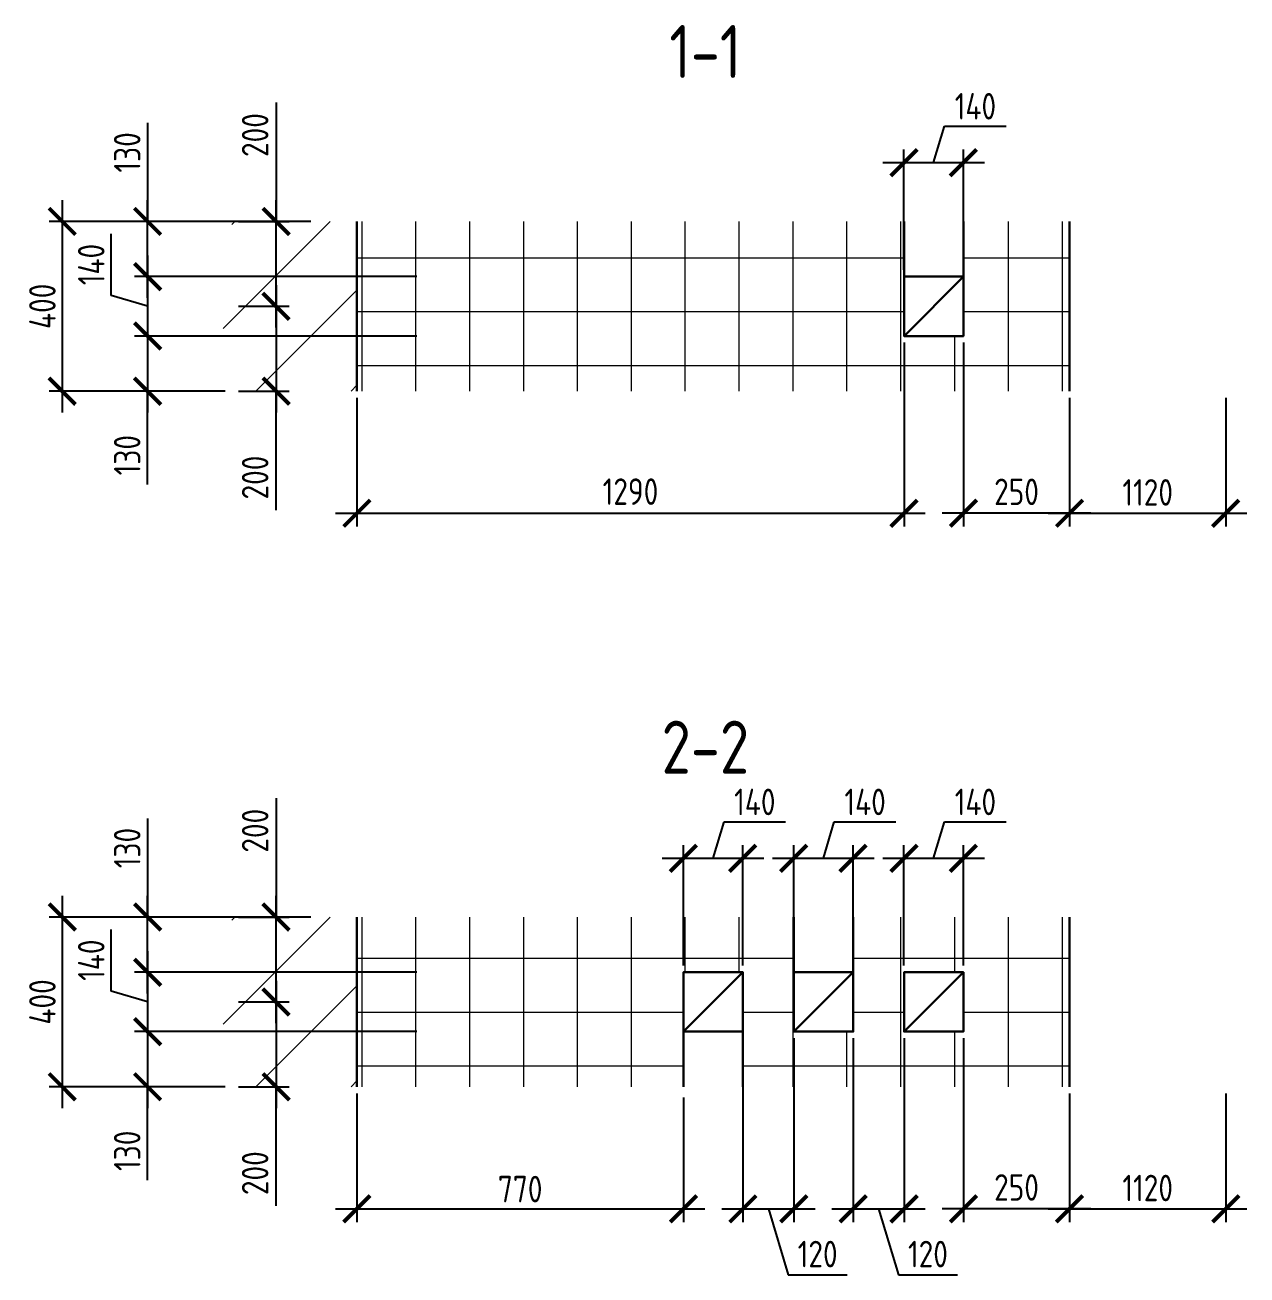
# Model space of a CAD drawing. Header units: millimetres. Extents: x -56498 to 234605, y -296269 to -29969.
# Drawn here: x 175250 to 178131, y -286243 to -283296 of the extents above; entities that cross this region are included whole.
import ezdxf
from ezdxf.enums import TextEntityAlignment as Align

# ---------------------------------------------------------------- set-up
doc = ezdxf.new("R2010")
doc.units = ezdxf.units.MM
doc.header["$LTSCALE"] = 100
doc.header["$PDMODE"] = 35
for name, color, linetype, lineweight in [('0.3', 7, 'Continuous', 30), ('Примітки 0.09', 200, 'Continuous', 9), ('Розміри 0.09', 5, 'Continuous', 9), ('Штрихування 0.09', 253, 'Continuous', 9)]:
    doc.layers.add(name, color=color, linetype=linetype, lineweight=lineweight)
doc.styles.add('GOST 2.304', font='CS_Gost2304.shx')
doc.dimstyles.new('SPDS', dxfattribs={"dimscale": 100, "dimtxt": 2.5, "dimasz": 2.5, "dimexe": 1.25, "dimexo": 0.625, "dimtad": 1, "dimrnd": 0.001, "dimtxsty": 'GOST 2.304', "dimblk": 'ARCHTICK', "dimcen": 2.5, "dimdle": 2, "dimadec": 0, "dimazin": 2, "dimtfac": 0.75, "dimtmove": 1, "dimatfit": 3, "dimfxl": 0, "dimtolj": 1, "dimarcsym": 0})
pattern_1 = [(0, (657.5, 0), (0, 127), []), (90, (657.5, 0), (-127, 8e-15), [])]

# ---------------------------------------------------------------- blocks, each defined once
blk = doc.blocks.new('_ArchTick')
at = {"color": 0, "linetype": 'ByBlock', "const_width": 0.15}
blk.add_lwpolyline([(-0.5, -0.5), (0.5, 0.5)], dxfattribs=at)
blk = doc.blocks.new('*D764')
at = {"layer": 'Defpoints', "color": 0, "transparency": 16777216}
for p in [(177712.3, -284159.5), (178080.6, -284159.5), (178080.6, -284447.3)]:
    blk.add_point(p, dxfattribs=at)
at = {"layer": 'Розміри 0.09', "color": 0, "lineweight": -2, "transparency": 16777216}
for p, q in [((177712.3, -284175.1), (177712.3, -284478.5)), ((178080.6, -284175.1), (178080.6, -284478.5)), ((177662.3, -284447.3), (178130.6, -284447.3))]:
    blk.add_line(p, q, dxfattribs=at)
at = {"layer": 'Розміри 0.09', "color": 0, "lineweight": -2, "transparency": 16777216, "xscale": 62.5, "yscale": 62.5, "zscale": 62.5, "rotation": 180}
blk.add_blockref('_ArchTick', (177712.3, -284447.3), dxfattribs=at)
at = {"layer": 'Розміри 0.09', "color": 0, "lineweight": -2, "transparency": 16777216, "xscale": 62.5, "yscale": 62.5, "zscale": 62.5}
blk.add_blockref('_ArchTick', (178080.6, -284447.3), dxfattribs=at)
at = {"layer": 'Розміри 0.09', "color": 0, "transparency": 16777216, "insert": (177896.5, -284398), "char_height": 62.5, "attachment_point": 5, "style": 'GOST 2.304'}
blk.add_mtext('\\A1;1120', dxfattribs=at)
blk = doc.blocks.new('*D771')
at = {"layer": 'Defpoints', "color": 0, "transparency": 16777216}
for p in [(177462, -283620.8), (177322, -283889.5), (177462, -283889.5)]:
    blk.add_point(p, dxfattribs=at)
at = {"layer": 'Розміри 0.09', "color": 0, "lineweight": -2, "transparency": 16777216}
for p, q in [((177392, -283620.8), (177417.8, -283534.9)), ((177417.8, -283534.9), (177563.1, -283534.9)), ((177322, -283873.8), (177322, -283589.6)), ((177462, -283873.8), (177462, -283589.6)), ((177272, -283620.8), (177512, -283620.8))]:
    blk.add_line(p, q, dxfattribs=at)
at = {"layer": 'Розміри 0.09', "color": 0, "lineweight": -2, "transparency": 16777216, "xscale": 62.5, "yscale": 62.5, "zscale": 62.5, "rotation": 180}
blk.add_blockref('_ArchTick', (177322, -283620.8), dxfattribs=at)
at = {"layer": 'Розміри 0.09', "color": 0, "lineweight": -2, "transparency": 16777216, "xscale": 62.5, "yscale": 62.5, "zscale": 62.5}
blk.add_blockref('_ArchTick', (177462, -283620.8), dxfattribs=at)
at = {"layer": 'Розміри 0.09', "color": 0, "transparency": 16777216, "insert": (177490.4, -283488), "char_height": 62.5, "attachment_point": 5, "style": 'GOST 2.304'}
blk.add_mtext('\\A1;140', dxfattribs=at)
blk = doc.blocks.new('*D772')
at = {"layer": 'Defpoints', "color": 0, "transparency": 16777216}
for p in [(177462.3, -284029.5), (177712.3, -284159.5), (177462.3, -284447.3)]:
    blk.add_point(p, dxfattribs=at)
at = {"layer": 'Розміри 0.09', "color": 0, "lineweight": -2, "transparency": 16777216}
for p, q in [((177462.3, -284045.1), (177462.3, -284478.5)), ((177712.3, -284175.1), (177712.3, -284478.5)), ((177762.3, -284447.3), (177412.3, -284447.3))]:
    blk.add_line(p, q, dxfattribs=at)
at = {"layer": 'Розміри 0.09', "color": 0, "lineweight": -2, "transparency": 16777216, "xscale": 62.5, "yscale": 62.5, "zscale": 62.5, "rotation": 180}
blk.add_blockref('_ArchTick', (177462.3, -284447.3), dxfattribs=at)
at = {"layer": 'Розміри 0.09', "color": 0, "lineweight": -2, "transparency": 16777216, "xscale": 62.5, "yscale": 62.5, "zscale": 62.5}
blk.add_blockref('_ArchTick', (177712.3, -284447.3), dxfattribs=at)
at = {"layer": 'Розміри 0.09', "color": 0, "transparency": 16777216, "insert": (177587.3, -284396.7), "char_height": 62.5, "attachment_point": 5, "style": 'GOST 2.304'}
blk.add_mtext('\\A1;250', dxfattribs=at)
blk = doc.blocks.new('*D773')
at = {"layer": 'Defpoints', "color": 0, "transparency": 16777216}
for p in [(177322.3, -284029.5), (176032.3, -284159.5), (177322.3, -284447.3)]:
    blk.add_point(p, dxfattribs=at)
at = {"layer": 'Розміри 0.09', "color": 0, "lineweight": -2, "transparency": 16777216}
for p, q in [((177322.3, -284045.1), (177322.3, -284478.5)), ((176032.3, -284175.1), (176032.3, -284478.5)), ((175982.3, -284447.3), (177372.3, -284447.3))]:
    blk.add_line(p, q, dxfattribs=at)
at = {"layer": 'Розміри 0.09', "color": 0, "lineweight": -2, "transparency": 16777216, "xscale": 62.5, "yscale": 62.5, "zscale": 62.5, "rotation": 180}
blk.add_blockref('_ArchTick', (176032.3, -284447.3), dxfattribs=at)
at = {"layer": 'Розміри 0.09', "color": 0, "lineweight": -2, "transparency": 16777216, "xscale": 62.5, "yscale": 62.5, "zscale": 62.5}
blk.add_blockref('_ArchTick', (177322.3, -284447.3), dxfattribs=at)
at = {"layer": 'Розміри 0.09', "color": 0, "transparency": 16777216, "insert": (176677.3, -284396.2), "char_height": 62.5, "attachment_point": 5, "style": 'GOST 2.304'}
blk.add_mtext('\\A1;1290', dxfattribs=at)
blk = doc.blocks.new('*D774')
at = {"layer": 'Defpoints', "color": 0, "transparency": 16777216}
for p in [(175539.1, -283759.5), (175939.1, -283759.5), (176189.1, -283889.5)]:
    blk.add_point(p, dxfattribs=at)
at = {"layer": 'Розміри 0.09', "color": 0, "lineweight": -2, "transparency": 16777216}
for p, q in [((175539.1, -283527.2), (175539.1, -283759.5)), ((175539.1, -283939.5), (175539.1, -283709.5)), ((175923.4, -283759.5), (175507.8, -283759.5)), ((176173.4, -283889.5), (175507.8, -283889.5))]:
    blk.add_line(p, q, dxfattribs=at)
at = {"layer": 'Розміри 0.09', "color": 0, "lineweight": -2, "transparency": 16777216, "xscale": 62.5, "yscale": 62.5, "zscale": 62.5}
for p, rotation in [((175539.1, -283759.5), 90), ((175539.1, -283889.5), 270)]:
    blk.add_blockref('_ArchTick', p, dxfattribs=dict(at, rotation=rotation))
at = {"layer": 'Розміри 0.09', "color": 0, "transparency": 16777216, "insert": (175490.9, -283596.7), "char_height": 62.5, "attachment_point": 5, "rotation": 90, "style": 'GOST 2.304'}
blk.add_mtext('\\A1;130', dxfattribs=at)
blk = doc.blocks.new('*D775')
at = {"layer": 'Defpoints', "color": 0, "transparency": 16777216}
for p in [(176189.1, -283889.5), (175539.1, -284029.5), (176189.1, -284029.5)]:
    blk.add_point(p, dxfattribs=at)
at = {"layer": 'Розміри 0.09', "color": 0, "lineweight": -2, "transparency": 16777216}
for p, q in [((175453.1, -283933.7), (175453.1, -283788.4)), ((175539.1, -283839.5), (175539.1, -284079.5)), ((176173.4, -283889.5), (175507.8, -283889.5)), ((175539.1, -283959.5), (175453.1, -283933.7)), ((176173.4, -284029.5), (175507.8, -284029.5))]:
    blk.add_line(p, q, dxfattribs=at)
at = {"layer": 'Розміри 0.09', "color": 0, "lineweight": -2, "transparency": 16777216, "xscale": 62.5, "yscale": 62.5, "zscale": 62.5}
for p, rotation in [((175539.1, -283889.5), 90), ((175539.1, -284029.5), 270)]:
    blk.add_blockref('_ArchTick', p, dxfattribs=dict(at, rotation=rotation))
at = {"layer": 'Розміри 0.09', "color": 0, "transparency": 16777216, "insert": (175406.2, -283861), "char_height": 62.5, "attachment_point": 5, "rotation": 90, "style": 'GOST 2.304'}
blk.add_mtext('\\A1;140', dxfattribs=at)
blk = doc.blocks.new('*D776')
at = {"layer": 'Defpoints', "color": 0, "transparency": 16777216}
for p in [(176189.1, -284029.5), (175539.1, -284159.5), (175737.9, -284159.5)]:
    blk.add_point(p, dxfattribs=at)
at = {"layer": 'Розміри 0.09', "color": 0, "lineweight": -2, "transparency": 16777216}
for p, q in [((175539.1, -283979.5), (175539.1, -284209.5)), ((176173.4, -284029.5), (175507.8, -284029.5)), ((175722.2, -284159.5), (175507.8, -284159.5)), ((175539.1, -284379.8), (175539.1, -284159.5))]:
    blk.add_line(p, q, dxfattribs=at)
at = {"layer": 'Розміри 0.09', "color": 0, "lineweight": -2, "transparency": 16777216, "xscale": 62.5, "yscale": 62.5, "zscale": 62.5}
for p, rotation in [((175539.1, -284029.5), 90), ((175539.1, -284159.5), 270)]:
    blk.add_blockref('_ArchTick', p, dxfattribs=dict(at, rotation=rotation))
at = {"layer": 'Розміри 0.09', "color": 0, "transparency": 16777216, "insert": (175490.9, -284310.3), "char_height": 62.5, "attachment_point": 5, "rotation": 90, "style": 'GOST 2.304'}
blk.add_mtext('\\A1;130', dxfattribs=at)
blk = doc.blocks.new('*D777')
at = {"layer": 'Defpoints', "color": 0, "transparency": 16777216}
for p in [(175737.9, -283759.5), (175841.8, -283759.5), (175737.9, -283959.5)]:
    blk.add_point(p, dxfattribs=at)
at = {"layer": 'Розміри 0.09', "color": 0, "lineweight": -2, "transparency": 16777216}
for p, q in [((175841.8, -283479.3), (175841.8, -283759.5)), ((175841.8, -284009.5), (175841.8, -283709.5)), ((175753.5, -283759.5), (175873.1, -283759.5)), ((175753.5, -283959.5), (175873.1, -283959.5))]:
    blk.add_line(p, q, dxfattribs=at)
at = {"layer": 'Розміри 0.09', "color": 0, "lineweight": -2, "transparency": 16777216, "xscale": 62.5, "yscale": 62.5, "zscale": 62.5}
for p, rotation in [((175841.8, -283759.5), 90), ((175841.8, -283959.5), 270)]:
    blk.add_blockref('_ArchTick', p, dxfattribs=dict(at, rotation=rotation))
at = {"layer": 'Розміри 0.09', "color": 0, "transparency": 16777216, "insert": (175792.5, -283555.8), "char_height": 62.5, "attachment_point": 5, "rotation": 90, "style": 'GOST 2.304'}
blk.add_mtext('\\A1;200', dxfattribs=at)
blk = doc.blocks.new('*D778')
at = {"layer": 'Defpoints', "color": 0, "transparency": 16777216}
for p in [(175737.9, -283959.5), (175737.9, -284159.5), (175841.8, -284159.5)]:
    blk.add_point(p, dxfattribs=at)
at = {"layer": 'Розміри 0.09', "color": 0, "lineweight": -2, "transparency": 16777216}
for p, q in [((175841.8, -283909.5), (175841.8, -284209.5)), ((175753.5, -283959.5), (175873.1, -283959.5)), ((175753.5, -284159.5), (175873.1, -284159.5)), ((175841.8, -284439.6), (175841.8, -284159.5))]:
    blk.add_line(p, q, dxfattribs=at)
at = {"layer": 'Розміри 0.09', "color": 0, "lineweight": -2, "transparency": 16777216, "xscale": 62.5, "yscale": 62.5, "zscale": 62.5}
for p, rotation in [((175841.8, -283959.5), 90), ((175841.8, -284159.5), 270)]:
    blk.add_blockref('_ArchTick', p, dxfattribs=dict(at, rotation=rotation))
at = {"layer": 'Розміри 0.09', "color": 0, "transparency": 16777216, "insert": (175792.5, -284363.1), "char_height": 62.5, "attachment_point": 5, "rotation": 90, "style": 'GOST 2.304'}
blk.add_mtext('\\A1;200', dxfattribs=at)
blk = doc.blocks.new('*D779')
at = {"layer": 'Defpoints', "color": 0, "transparency": 16777216}
for p in [(175737.9, -283759.5), (175337.9, -284159.5), (175737.9, -284159.5)]:
    blk.add_point(p, dxfattribs=at)
at = {"layer": 'Розміри 0.09', "color": 0, "lineweight": -2, "transparency": 16777216}
for p, q in [((175337.9, -283709.5), (175337.9, -284209.5)), ((175722.2, -283759.5), (175306.6, -283759.5)), ((175722.2, -284159.5), (175306.6, -284159.5))]:
    blk.add_line(p, q, dxfattribs=at)
at = {"layer": 'Розміри 0.09', "color": 0, "lineweight": -2, "transparency": 16777216, "xscale": 62.5, "yscale": 62.5, "zscale": 62.5}
for p, rotation in [((175337.9, -283759.5), 90), ((175337.9, -284159.5), 270)]:
    blk.add_blockref('_ArchTick', p, dxfattribs=dict(at, rotation=rotation))
at = {"layer": 'Розміри 0.09', "color": 0, "transparency": 16777216, "insert": (175291, -283959.5), "char_height": 62.5, "attachment_point": 5, "rotation": 90, "style": 'GOST 2.304'}
blk.add_mtext('\\A1;400', dxfattribs=at)
blk = doc.blocks.new('*D793')
at = {"layer": 'Defpoints', "color": 0, "transparency": 16777216}
for p in [(177712.3, -285799), (178080.6, -285799), (178080.6, -286086.8)]:
    blk.add_point(p, dxfattribs=at)
at = {"layer": 'Розміри 0.09', "color": 0, "lineweight": -2, "transparency": 16777216}
for p, q in [((177712.3, -285814.6), (177712.3, -286118.1)), ((178080.6, -285814.6), (178080.6, -286118.1)), ((177662.3, -286086.8), (178130.6, -286086.8))]:
    blk.add_line(p, q, dxfattribs=at)
at = {"layer": 'Розміри 0.09', "color": 0, "lineweight": -2, "transparency": 16777216, "xscale": 62.5, "yscale": 62.5, "zscale": 62.5, "rotation": 180}
blk.add_blockref('_ArchTick', (177712.3, -286086.8), dxfattribs=at)
at = {"layer": 'Розміри 0.09', "color": 0, "lineweight": -2, "transparency": 16777216, "xscale": 62.5, "yscale": 62.5, "zscale": 62.5}
blk.add_blockref('_ArchTick', (178080.6, -286086.8), dxfattribs=at)
at = {"layer": 'Розміри 0.09', "color": 0, "transparency": 16777216, "insert": (177896.5, -286037.5), "char_height": 62.5, "attachment_point": 5, "style": 'GOST 2.304'}
blk.add_mtext('\\A1;1120', dxfattribs=at)
blk = doc.blocks.new('*D789')
at = {"layer": 'Defpoints', "color": 0, "transparency": 16777216}
for p in [(176942, -285260.4), (176802, -285529), (176942, -285529)]:
    blk.add_point(p, dxfattribs=at)
at = {"layer": 'Розміри 0.09', "color": 0, "lineweight": -2, "transparency": 16777216}
for p, q in [((176872, -285260.4), (176897.8, -285174.5)), ((176897.8, -285174.5), (177043.1, -285174.5)), ((176802, -285513.4), (176802, -285229.1)), ((176942, -285513.4), (176942, -285229.1)), ((176752, -285260.4), (176992, -285260.4))]:
    blk.add_line(p, q, dxfattribs=at)
at = {"layer": 'Розміри 0.09', "color": 0, "lineweight": -2, "transparency": 16777216, "xscale": 62.5, "yscale": 62.5, "zscale": 62.5, "rotation": 180}
blk.add_blockref('_ArchTick', (176802, -285260.4), dxfattribs=at)
at = {"layer": 'Розміри 0.09', "color": 0, "lineweight": -2, "transparency": 16777216, "xscale": 62.5, "yscale": 62.5, "zscale": 62.5}
blk.add_blockref('_ArchTick', (176942, -285260.4), dxfattribs=at)
at = {"layer": 'Розміри 0.09', "color": 0, "transparency": 16777216, "insert": (176970.4, -285127.6), "char_height": 62.5, "attachment_point": 5, "style": 'GOST 2.304'}
blk.add_mtext('\\A1;140', dxfattribs=at)
blk = doc.blocks.new('*D790')
at = {"layer": 'Defpoints', "color": 0, "transparency": 16777216}
for p in [(177202, -285260.4), (177062, -285529), (177202, -285529)]:
    blk.add_point(p, dxfattribs=at)
at = {"layer": 'Розміри 0.09', "color": 0, "lineweight": -2, "transparency": 16777216}
for p, q in [((177132, -285260.4), (177157.8, -285174.5)), ((177157.8, -285174.5), (177303.1, -285174.5)), ((177062, -285513.4), (177062, -285229.1)), ((177202, -285513.4), (177202, -285229.1)), ((177012, -285260.4), (177252, -285260.4))]:
    blk.add_line(p, q, dxfattribs=at)
at = {"layer": 'Розміри 0.09', "color": 0, "lineweight": -2, "transparency": 16777216, "xscale": 62.5, "yscale": 62.5, "zscale": 62.5, "rotation": 180}
blk.add_blockref('_ArchTick', (177062, -285260.4), dxfattribs=at)
at = {"layer": 'Розміри 0.09', "color": 0, "lineweight": -2, "transparency": 16777216, "xscale": 62.5, "yscale": 62.5, "zscale": 62.5}
blk.add_blockref('_ArchTick', (177202, -285260.4), dxfattribs=at)
at = {"layer": 'Розміри 0.09', "color": 0, "transparency": 16777216, "insert": (177230.4, -285127.6), "char_height": 62.5, "attachment_point": 5, "style": 'GOST 2.304'}
blk.add_mtext('\\A1;140', dxfattribs=at)
blk = doc.blocks.new('*D791')
at = {"layer": 'Defpoints', "color": 0, "transparency": 16777216}
for p in [(177462, -285260.4), (177322, -285529), (177462, -285529)]:
    blk.add_point(p, dxfattribs=at)
at = {"layer": 'Розміри 0.09', "color": 0, "lineweight": -2, "transparency": 16777216}
for p, q in [((177392, -285260.4), (177417.8, -285174.5)), ((177417.8, -285174.5), (177563.1, -285174.5)), ((177322, -285513.4), (177322, -285229.1)), ((177462, -285513.4), (177462, -285229.1)), ((177272, -285260.4), (177512, -285260.4))]:
    blk.add_line(p, q, dxfattribs=at)
at = {"layer": 'Розміри 0.09', "color": 0, "lineweight": -2, "transparency": 16777216, "xscale": 62.5, "yscale": 62.5, "zscale": 62.5, "rotation": 180}
blk.add_blockref('_ArchTick', (177322, -285260.4), dxfattribs=at)
at = {"layer": 'Розміри 0.09', "color": 0, "lineweight": -2, "transparency": 16777216, "xscale": 62.5, "yscale": 62.5, "zscale": 62.5}
blk.add_blockref('_ArchTick', (177462, -285260.4), dxfattribs=at)
at = {"layer": 'Розміри 0.09', "color": 0, "transparency": 16777216, "insert": (177490.4, -285127.6), "char_height": 62.5, "attachment_point": 5, "style": 'GOST 2.304'}
blk.add_mtext('\\A1;140', dxfattribs=at)
blk = doc.blocks.new('*D792')
at = {"layer": 'Defpoints', "color": 0, "transparency": 16777216}
for p in [(177462.3, -285669), (177712.3, -285799), (177462.3, -286086.8)]:
    blk.add_point(p, dxfattribs=at)
at = {"layer": 'Розміри 0.09', "color": 0, "lineweight": -2, "transparency": 16777216}
for p, q in [((177462.3, -285684.6), (177462.3, -286118.1)), ((177712.3, -285814.6), (177712.3, -286118.1)), ((177762.3, -286086.8), (177412.3, -286086.8))]:
    blk.add_line(p, q, dxfattribs=at)
at = {"layer": 'Розміри 0.09', "color": 0, "lineweight": -2, "transparency": 16777216, "xscale": 62.5, "yscale": 62.5, "zscale": 62.5, "rotation": 180}
blk.add_blockref('_ArchTick', (177462.3, -286086.8), dxfattribs=at)
at = {"layer": 'Розміри 0.09', "color": 0, "lineweight": -2, "transparency": 16777216, "xscale": 62.5, "yscale": 62.5, "zscale": 62.5}
blk.add_blockref('_ArchTick', (177712.3, -286086.8), dxfattribs=at)
at = {"layer": 'Розміри 0.09', "color": 0, "transparency": 16777216, "insert": (177587.3, -286036.2), "char_height": 62.5, "attachment_point": 5, "style": 'GOST 2.304'}
blk.add_mtext('\\A1;250', dxfattribs=at)
blk = doc.blocks.new('*D780')
at = {"layer": 'Defpoints', "color": 0, "transparency": 16777216}
for p in [(177202.3, -285669), (177322.3, -285669), (177322.3, -286086.8)]:
    blk.add_point(p, dxfattribs=at)
at = {"layer": 'Розміри 0.09', "color": 0, "lineweight": -2, "transparency": 16777216}
for p, q in [((177202.3, -285684.6), (177202.3, -286118.1)), ((177322.3, -285684.6), (177322.3, -286118.1)), ((177152.3, -286086.8), (177372.3, -286086.8)), ((177262.3, -286086.8), (177309, -286242.5)), ((177309, -286242.5), (177448, -286242.5))]:
    blk.add_line(p, q, dxfattribs=at)
at = {"layer": 'Розміри 0.09', "color": 0, "lineweight": -2, "transparency": 16777216, "xscale": 62.5, "yscale": 62.5, "zscale": 62.5, "rotation": 180}
blk.add_blockref('_ArchTick', (177202.3, -286086.8), dxfattribs=at)
at = {"layer": 'Розміри 0.09', "color": 0, "lineweight": -2, "transparency": 16777216, "xscale": 62.5, "yscale": 62.5, "zscale": 62.5}
blk.add_blockref('_ArchTick', (177322.3, -286086.8), dxfattribs=at)
at = {"layer": 'Розміри 0.09', "color": 0, "transparency": 16777216, "insert": (177378.5, -286193.2), "char_height": 62.5, "attachment_point": 5, "style": 'GOST 2.304'}
blk.add_mtext('\\A1;120', dxfattribs=at)
blk = doc.blocks.new('*D781')
at = {"layer": 'Defpoints', "color": 0, "transparency": 16777216}
for p in [(176942.3, -285669), (177062.3, -285669), (177062.3, -286086.8)]:
    blk.add_point(p, dxfattribs=at)
at = {"layer": 'Розміри 0.09', "color": 0, "lineweight": -2, "transparency": 16777216}
for p, q in [((176942.3, -285684.6), (176942.3, -286118.1)), ((177062.3, -285684.6), (177062.3, -286118.1)), ((176892.3, -286086.8), (177112.3, -286086.8)), ((177002.3, -286086.8), (177049, -286242.5)), ((177049, -286242.5), (177188, -286242.5))]:
    blk.add_line(p, q, dxfattribs=at)
at = {"layer": 'Розміри 0.09', "color": 0, "lineweight": -2, "transparency": 16777216, "xscale": 62.5, "yscale": 62.5, "zscale": 62.5, "rotation": 180}
blk.add_blockref('_ArchTick', (176942.3, -286086.8), dxfattribs=at)
at = {"layer": 'Розміри 0.09', "color": 0, "lineweight": -2, "transparency": 16777216, "xscale": 62.5, "yscale": 62.5, "zscale": 62.5}
blk.add_blockref('_ArchTick', (177062.3, -286086.8), dxfattribs=at)
at = {"layer": 'Розміри 0.09', "color": 0, "transparency": 16777216, "insert": (177118.5, -286193.2), "char_height": 62.5, "attachment_point": 5, "style": 'GOST 2.304'}
blk.add_mtext('\\A1;120', dxfattribs=at)
blk = doc.blocks.new('*D782')
at = {"layer": 'Defpoints', "color": 0, "transparency": 16777216}
for p in [(176032.3, -285799), (176802.3, -285808.4), (176802.3, -286086.8)]:
    blk.add_point(p, dxfattribs=at)
at = {"layer": 'Розміри 0.09', "color": 0, "lineweight": -2, "transparency": 16777216}
for p, q in [((176032.3, -285814.6), (176032.3, -286118.1)), ((176802.3, -285824), (176802.3, -286118.1)), ((175982.3, -286086.8), (176852.3, -286086.8))]:
    blk.add_line(p, q, dxfattribs=at)
at = {"layer": 'Розміри 0.09', "color": 0, "lineweight": -2, "transparency": 16777216, "xscale": 62.5, "yscale": 62.5, "zscale": 62.5, "rotation": 180}
blk.add_blockref('_ArchTick', (176032.3, -286086.8), dxfattribs=at)
at = {"layer": 'Розміри 0.09', "color": 0, "lineweight": -2, "transparency": 16777216, "xscale": 62.5, "yscale": 62.5, "zscale": 62.5}
blk.add_blockref('_ArchTick', (176802.3, -286086.8), dxfattribs=at)
at = {"layer": 'Розміри 0.09', "color": 0, "transparency": 16777216, "insert": (176417.3, -286040), "char_height": 62.5, "attachment_point": 5, "style": 'GOST 2.304'}
blk.add_mtext('\\A1;770', dxfattribs=at)
blk = doc.blocks.new('*D783')
at = {"layer": 'Defpoints', "color": 0, "transparency": 16777216}
for p in [(175539.1, -285399), (175939.1, -285399), (176189.1, -285529)]:
    blk.add_point(p, dxfattribs=at)
at = {"layer": 'Розміри 0.09', "color": 0, "lineweight": -2, "transparency": 16777216}
for p, q in [((175539.1, -285166.7), (175539.1, -285399)), ((175539.1, -285579), (175539.1, -285349)), ((175923.4, -285399), (175507.8, -285399)), ((176173.4, -285529), (175507.8, -285529))]:
    blk.add_line(p, q, dxfattribs=at)
at = {"layer": 'Розміри 0.09', "color": 0, "lineweight": -2, "transparency": 16777216, "xscale": 62.5, "yscale": 62.5, "zscale": 62.5}
for p, rotation in [((175539.1, -285399), 90), ((175539.1, -285529), 270)]:
    blk.add_blockref('_ArchTick', p, dxfattribs=dict(at, rotation=rotation))
at = {"layer": 'Розміри 0.09', "color": 0, "transparency": 16777216, "insert": (175490.9, -285236.2), "char_height": 62.5, "attachment_point": 5, "rotation": 90, "style": 'GOST 2.304'}
blk.add_mtext('\\A1;130', dxfattribs=at)
blk = doc.blocks.new('*D784')
at = {"layer": 'Defpoints', "color": 0, "transparency": 16777216}
for p in [(176189.1, -285529), (175539.1, -285669), (176189.1, -285669)]:
    blk.add_point(p, dxfattribs=at)
at = {"layer": 'Розміри 0.09', "color": 0, "lineweight": -2, "transparency": 16777216}
for p, q in [((175453.1, -285573.2), (175453.1, -285427.9)), ((175539.1, -285479), (175539.1, -285719)), ((176173.4, -285529), (175507.8, -285529)), ((175539.1, -285599), (175453.1, -285573.2)), ((176173.4, -285669), (175507.8, -285669))]:
    blk.add_line(p, q, dxfattribs=at)
at = {"layer": 'Розміри 0.09', "color": 0, "lineweight": -2, "transparency": 16777216, "xscale": 62.5, "yscale": 62.5, "zscale": 62.5}
for p, rotation in [((175539.1, -285529), 90), ((175539.1, -285669), 270)]:
    blk.add_blockref('_ArchTick', p, dxfattribs=dict(at, rotation=rotation))
at = {"layer": 'Розміри 0.09', "color": 0, "transparency": 16777216, "insert": (175406.2, -285500.6), "char_height": 62.5, "attachment_point": 5, "rotation": 90, "style": 'GOST 2.304'}
blk.add_mtext('\\A1;140', dxfattribs=at)
blk = doc.blocks.new('*D785')
at = {"layer": 'Defpoints', "color": 0, "transparency": 16777216}
for p in [(176189.1, -285669), (175539.1, -285799), (175737.9, -285799)]:
    blk.add_point(p, dxfattribs=at)
at = {"layer": 'Розміри 0.09', "color": 0, "lineweight": -2, "transparency": 16777216}
for p, q in [((175539.1, -285619), (175539.1, -285849)), ((176173.4, -285669), (175507.8, -285669)), ((175722.2, -285799), (175507.8, -285799)), ((175539.1, -286019.4), (175539.1, -285799))]:
    blk.add_line(p, q, dxfattribs=at)
at = {"layer": 'Розміри 0.09', "color": 0, "lineweight": -2, "transparency": 16777216, "xscale": 62.5, "yscale": 62.5, "zscale": 62.5}
for p, rotation in [((175539.1, -285669), 90), ((175539.1, -285799), 270)]:
    blk.add_blockref('_ArchTick', p, dxfattribs=dict(at, rotation=rotation))
at = {"layer": 'Розміри 0.09', "color": 0, "transparency": 16777216, "insert": (175490.9, -285949.8), "char_height": 62.5, "attachment_point": 5, "rotation": 90, "style": 'GOST 2.304'}
blk.add_mtext('\\A1;130', dxfattribs=at)
blk = doc.blocks.new('*D786')
at = {"layer": 'Defpoints', "color": 0, "transparency": 16777216}
for p in [(175737.9, -285399), (175841.8, -285399), (175737.9, -285599)]:
    blk.add_point(p, dxfattribs=at)
at = {"layer": 'Розміри 0.09', "color": 0, "lineweight": -2, "transparency": 16777216}
for p, q in [((175841.8, -285118.8), (175841.8, -285399)), ((175841.8, -285649), (175841.8, -285349)), ((175753.5, -285399), (175873.1, -285399)), ((175753.5, -285599), (175873.1, -285599))]:
    blk.add_line(p, q, dxfattribs=at)
at = {"layer": 'Розміри 0.09', "color": 0, "lineweight": -2, "transparency": 16777216, "xscale": 62.5, "yscale": 62.5, "zscale": 62.5}
for p, rotation in [((175841.8, -285399), 90), ((175841.8, -285599), 270)]:
    blk.add_blockref('_ArchTick', p, dxfattribs=dict(at, rotation=rotation))
at = {"layer": 'Розміри 0.09', "color": 0, "transparency": 16777216, "insert": (175792.5, -285195.4), "char_height": 62.5, "attachment_point": 5, "rotation": 90, "style": 'GOST 2.304'}
blk.add_mtext('\\A1;200', dxfattribs=at)
blk = doc.blocks.new('*D787')
at = {"layer": 'Defpoints', "color": 0, "transparency": 16777216}
for p in [(175737.9, -285599), (175737.9, -285799), (175841.8, -285799)]:
    blk.add_point(p, dxfattribs=at)
at = {"layer": 'Розміри 0.09', "color": 0, "lineweight": -2, "transparency": 16777216}
for p, q in [((175841.8, -285549), (175841.8, -285849)), ((175753.5, -285599), (175873.1, -285599)), ((175753.5, -285799), (175873.1, -285799)), ((175841.8, -286079.2), (175841.8, -285799))]:
    blk.add_line(p, q, dxfattribs=at)
at = {"layer": 'Розміри 0.09', "color": 0, "lineweight": -2, "transparency": 16777216, "xscale": 62.5, "yscale": 62.5, "zscale": 62.5}
for p, rotation in [((175841.8, -285599), 90), ((175841.8, -285799), 270)]:
    blk.add_blockref('_ArchTick', p, dxfattribs=dict(at, rotation=rotation))
at = {"layer": 'Розміри 0.09', "color": 0, "transparency": 16777216, "insert": (175792.5, -286002.6), "char_height": 62.5, "attachment_point": 5, "rotation": 90, "style": 'GOST 2.304'}
blk.add_mtext('\\A1;200', dxfattribs=at)
blk = doc.blocks.new('*D788')
at = {"layer": 'Defpoints', "color": 0, "transparency": 16777216}
for p in [(175737.9, -285399), (175337.9, -285799), (175737.9, -285799)]:
    blk.add_point(p, dxfattribs=at)
at = {"layer": 'Розміри 0.09', "color": 0, "lineweight": -2, "transparency": 16777216}
for p, q in [((175337.9, -285349), (175337.9, -285849)), ((175722.2, -285399), (175306.6, -285399)), ((175722.2, -285799), (175306.6, -285799))]:
    blk.add_line(p, q, dxfattribs=at)
at = {"layer": 'Розміри 0.09', "color": 0, "lineweight": -2, "transparency": 16777216, "xscale": 62.5, "yscale": 62.5, "zscale": 62.5}
for p, rotation in [((175337.9, -285399), 90), ((175337.9, -285799), 270)]:
    blk.add_blockref('_ArchTick', p, dxfattribs=dict(at, rotation=rotation))
at = {"layer": 'Розміри 0.09', "color": 0, "transparency": 16777216, "insert": (175291, -285599), "char_height": 62.5, "attachment_point": 5, "rotation": 90, "style": 'GOST 2.304'}
blk.add_mtext('\\A1;400', dxfattribs=at)

msp = doc.modelspace()

# ---------------------------------------------------------------- hatches: boundary and pattern name
at = {"layer": 'Штрихування 0.09', "ltscale": 0.25}
h = msp.add_hatch(dxfattribs=at)
h.set_pattern_fill('ANSI31', color=256, scale=50, style=0)
h.set_pattern_definition([(45, (-21.63, 8345.26), (-112.2532, 112.2532), [])])
h.paths.add_polyline_path([(175737.866, -283959.456), (175675.366, -283990.706), (175737.866, -284021.956), (175737.866, -284159.456), (176032.276, -284159.456), (176032.276, -283959.456)], flags=0)
h.paths.add_polyline_path([(175737.866, -283759.456), (175737.866, -283896.956), (175800.366, -283928.206), (175737.866, -283959.456), (176032.276, -283959.456), (176032.276, -283759.456)], flags=0)
h.paths.add_polyline_path([(176282.276, -284029.456), (176292.276, -284029.456), (176292.276, -283959.456), (176282.276, -283959.456)], flags=0)
h = msp.add_hatch(dxfattribs=at)
h.set_pattern_fill('NET', color=256, scale=40, style=0)
h.set_pattern_definition(pattern_1)
h.paths.add_polyline_path([(177712.276, -283759.456), (177462.276, -283759.456), (177462.276, -283889.456), (177462.276, -284029.456), (177322.276, -284029.456), (177322.276, -283889.456), (177322.276, -283759.456), (176032.276, -283759.456), (176032.276, -284159.456), (177712.276, -284159.456)])
h = msp.add_hatch(dxfattribs=at)
h.set_pattern_fill('ANSI31', color=256, scale=50, style=0)
h.set_pattern_definition([(45, (-21.63, 6705.7), (-112.2532, 112.2532), [])])
h.paths.add_polyline_path([(175737.866, -285599.019), (175675.366, -285630.269), (175737.866, -285661.519), (175737.866, -285799.019), (176032.276, -285799.019), (176032.276, -285599.019)], flags=0)
h.paths.add_polyline_path([(175737.866, -285399.019), (175737.866, -285536.519), (175800.366, -285567.769), (175737.866, -285599.019), (176032.276, -285599.019), (176032.276, -285399.019)], flags=0)
h.paths.add_polyline_path([(176282.276, -285669.019), (176292.276, -285669.019), (176292.276, -285599.019), (176282.276, -285599.019)], flags=0)
h = msp.add_hatch(dxfattribs=at)
h.set_pattern_fill('NET', color=256, scale=40, style=0)
h.set_pattern_definition(pattern_1)
h.paths.add_polyline_path([(177712.276, -285399.019), (177202.276, -285399.019), (177202.276, -285529.019), (177202.276, -285669.019), (177062.276, -285669.019), (177062.276, -285529.019), (177062.276, -285399.019), (176032.276, -285399.019), (176032.276, -285799.019), (176802.276, -285799.019), (176802.276, -285669.019), (176802.276, -285529.019), (176942.276, -285529.019), (176942.276, -285669.019), (176942.276, -285799.019), (177712.276, -285799.019)])
h.paths.add_polyline_path([(177462.276, -285529.019), (177462.276, -285669.019), (177322.276, -285669.019), (177322.276, -285529.019)], flags=16)

# ---------------------------------------------------------------- linework, layer by layer
at = {"layer": '0.3', "ltscale": 0.25}
for p, q in [((176032.276, -283759.456), (176032.276, -284159.456)), ((177322.276, -283759.456), (177322.276, -283889.456)), ((177462.276, -283759.456), (177462.276, -283889.456)), ((177712.276, -283759.456), (177712.276, -284159.456)), ((176032.276, -285399.019), (176032.276, -285799.019)), ((177062.276, -285399.019), (177062.276, -285529.019)), ((177202.276, -285399.019), (177202.276, -285529.019)), ((177712.276, -285399.019), (177712.276, -285799.019)), ((176802.276, -285669.019), (176802.276, -285799.019)), ((176942.276, -285669.019), (176942.276, -285799.019))]:
    msp.add_line(p, q, dxfattribs=at)
for points in [[(177462.276, -283889.456), (177462.276, -284029.456), (177322.276, -284029.456), (177462.276, -283889.456), (177322.276, -283889.456), (177322.276, -284029.456)], [(177462.276, -283889.456), (177462.276, -284029.456), (177322.276, -284029.456), (177462.276, -283889.456), (177322.276, -283889.456), (177322.276, -284029.456)], [(176942.276, -285529.019), (176942.276, -285669.019), (176802.276, -285669.019), (176942.276, -285529.019), (176802.276, -285529.019), (176802.276, -285669.019)], [(176942.276, -285529.019), (176942.276, -285669.019), (176802.276, -285669.019), (176942.276, -285529.019), (176802.276, -285529.019), (176802.276, -285669.019)], [(177202.276, -285529.019), (177202.276, -285669.019), (177062.276, -285669.019), (177202.276, -285529.019), (177062.276, -285529.019), (177062.276, -285669.019)], [(177202.276, -285529.019), (177202.276, -285669.019), (177062.276, -285669.019), (177202.276, -285529.019), (177062.276, -285529.019), (177062.276, -285669.019)], [(177462.276, -285529.019), (177462.276, -285669.019), (177322.276, -285669.019), (177462.276, -285529.019), (177322.276, -285529.019), (177322.276, -285669.019)], [(177462.276, -285529.019), (177462.276, -285669.019), (177322.276, -285669.019), (177462.276, -285529.019), (177322.276, -285529.019), (177322.276, -285669.019)]]:
    msp.add_lwpolyline(points, dxfattribs=at)

# ---------------------------------------------------------------- texts
at = {"layer": 'Примітки 0.09', "ltscale": 0.25, "style": 'GOST 2.304'}
for s, p in [('1-1', (176853.794, -283421.43)), ('2-2', (176853.794, -285060.994))]:
    msp.add_text(s, height=125, dxfattribs=at).set_placement(p, align=Align.CENTER)

# ---------------------------------------------------------------- dimensions: what is measured, and where the dimension line sits
at = {"layer": 'Розміри 0.09'}
for base, p1, p2, picture, middle in [((177461.989, -283620.826), (177321.989, -283889.456), (177461.989, -283889.456), '*D771', (177433.395, -283488.013)), ((177322.276, -284447.271), (176032.276, -284159.456), (177322.276, -284029.456), '*D773', (176677.276, -284396.167)), ((177462.276, -284447.271), (177712.276, -284159.456), (177462.276, -284029.456), '*D772', (177587.276, -284396.681)), ((176941.989, -285260.389), (176801.989, -285529.019), (176941.989, -285529.019), '*D789', (176913.395, -285127.577)), ((177201.989, -285260.389), (177061.989, -285529.019), (177201.989, -285529.019), '*D790', (177173.395, -285127.577)), ((177461.989, -285260.389), (177321.989, -285529.019), (177461.989, -285529.019), '*D791', (177433.395, -285127.577)), ((177062.276, -286086.835), (176942.276, -285669.019), (177062.276, -285669.019), '*D781', (177064.611, -286193.239)), ((177322.276, -286086.835), (177202.276, -285669.019), (177322.276, -285669.019), '*D780', (177324.611, -286193.239)), ((177462.276, -286086.835), (177712.276, -285799.019), (177462.276, -285669.019), '*D792', (177587.276, -286036.245)), ((176802.276, -286086.835), (176032.276, -285799.019), (176802.276, -285808.353), '*D782', (176417.276, -286039.96))]:
    dim = msp.add_linear_dim(base=base, p1=p1, p2=p2, dimstyle='SPDS', override={"dimscale": 25, "dimlfac": 1, "dimtxsty": 'GOST 2.304', "dimblk1": 'ArchTick', "dimblk2": 'ArchTick', "dimsah": 1, "dimtolj": 1}, dxfattribs=at)
    dim.commit()
    dim.dimension.update_dxf_attribs({"geometry": picture, "text_midpoint": middle})
for base, p1, p2, angle, picture, middle in [((175841.815, -283759.456), (175737.866, -283959.456), (175737.866, -283759.456), 90, '*D777', (175887.299, -283555.847)), ((175539.057, -283759.456), (176189.057, -283889.456), (175939.057, -283759.456), 90, '*D774', (175539.057, -283596.682)), ((175841.815, -284159.456), (175737.866, -283959.456), (175737.866, -284159.456), 270, '*D778', (175887.299, -284363.065)), ((175539.057, -284159.456), (176189.057, -284029.456), (175737.866, -284159.456), 90, '*D776', (175552.38, -284310.26)), ((175841.815, -285399.019), (175737.866, -285599.019), (175737.866, -285399.019), 90, '*D786', (175887.299, -285195.41)), ((175539.057, -285399.019), (176189.057, -285529.019), (175939.057, -285399.019), 90, '*D783', (175539.057, -285236.245)), ((175841.815, -285799.019), (175737.866, -285599.019), (175737.866, -285799.019), 270, '*D787', (175887.299, -286002.629)), ((175539.057, -285799.019), (176189.057, -285669.019), (175737.866, -285799.019), 90, '*D785', (175552.38, -285949.823))]:
    dim = msp.add_linear_dim(base=base, p1=p1, p2=p2, angle=angle, dimstyle='SPDS', override={"dimscale": 25, "dimlfac": 1, "dimtxsty": 'GOST 2.304', "dimblk1": 'ArchTick', "dimblk2": 'ArchTick', "dimsah": 1, "dimtolj": 1}, dxfattribs=at)
    dim.commit()
    dim.dimension.update_dxf_attribs({"geometry": picture, "text_midpoint": middle, "dimtype": 160})
for base, p1, p2, picture, middle in [((175337.866, -284159.456), (175737.866, -283759.456), (175737.866, -284159.456), '*D779', (175290.991, -283959.456)), ((175539.057, -284029.456), (176189.057, -283889.456), (176189.057, -284029.456), '*D775', (175406.244, -283918.05)), ((175337.866, -285799.019), (175737.866, -285399.019), (175737.866, -285799.019), '*D788', (175290.991, -285599.019)), ((175539.057, -285669.019), (176189.057, -285529.019), (176189.057, -285669.019), '*D784', (175406.244, -285557.613))]:
    dim = msp.add_linear_dim(base=base, p1=p1, p2=p2, angle=90, dimstyle='SPDS', override={"dimscale": 25, "dimlfac": 1, "dimtxsty": 'GOST 2.304', "dimblk1": 'ArchTick', "dimblk2": 'ArchTick', "dimsah": 1, "dimtolj": 1}, dxfattribs=at)
    dim.commit()
    dim.dimension.update_dxf_attribs({"geometry": picture, "text_midpoint": middle})
for base, p1, p2, picture, middle in [((178080.638, -284447.271), (177712.276, -284159.456), (178080.638, -284159.456), '*D764', (177896.457, -284397.976)), ((178080.638, -286086.835), (177712.276, -285799.019), (178080.638, -285799.019), '*D793', (177896.457, -286037.539))]:
    dim = msp.add_linear_dim(base=base, p1=p1, p2=p2, text='1120', dimstyle='SPDS', override={"dimscale": 25, "dimlfac": 1, "dimtxsty": 'GOST 2.304', "dimblk1": 'ArchTick', "dimblk2": 'ArchTick', "dimsah": 1, "dimtolj": 1}, dxfattribs=at)
    dim.commit()
    dim.dimension.update_dxf_attribs({"geometry": picture, "text_midpoint": middle})

doc.saveas('drawing.dxf')
